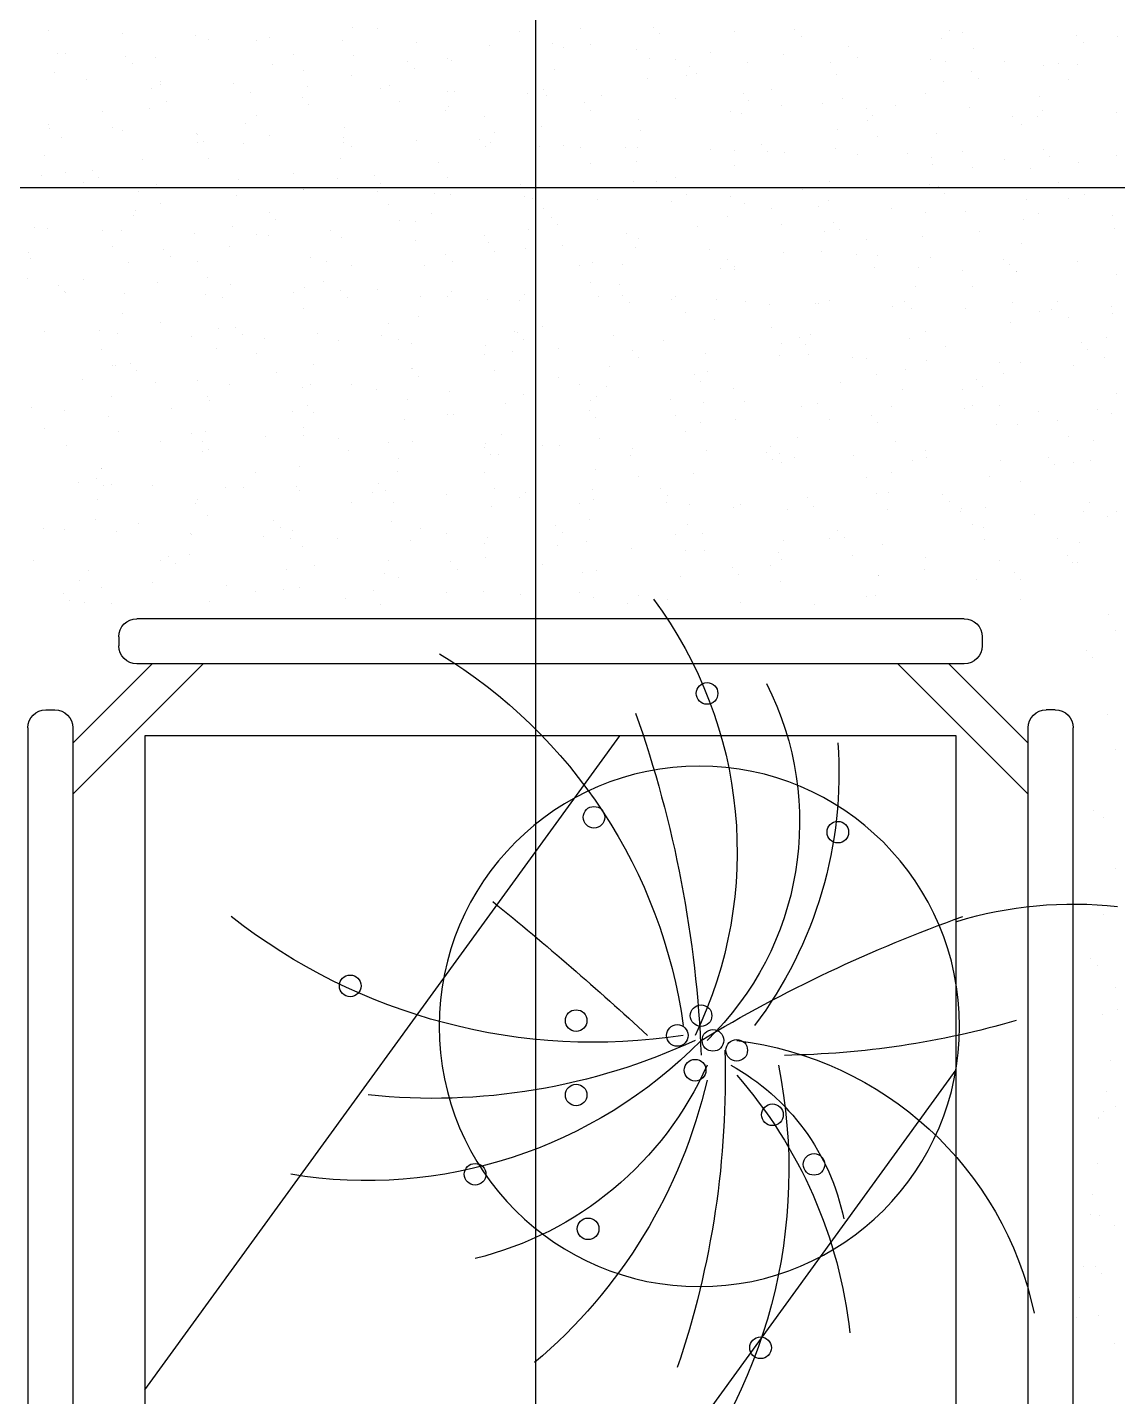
# Model space of a CAD drawing. Header units: millimetres. Extents: x 1203 to 40067, y 460 to 24960.
# Drawn here: x 17491 to 18216, y 15356 to 16267 of the extents above; entities that cross this region are included whole.
import ezdxf

# ---------------------------------------------------------------- set-up
doc = ezdxf.new("R2010")
doc.units = ezdxf.units.MM
for name, color, linetype in [('DOTE', 1, 'Continuous'), ('JJ', 252, 'Continuous'), ('LVTRY', 6, 'Continuous'), ('SPACE', 3, 'Continuous')]:
    doc.layers.add(name, color=color, linetype=linetype)
doc.styles.add('DIM_FONT', font='SIMPLEX.shx', dxfattribs={"width": 0.8})

# ---------------------------------------------------------------- blocks, each defined once
blk = doc.blocks.new('_C0FZY')
at = {"layer": 'JJ', "color": 8}
for p, q in [((1321.61, 83.28), (1321.61, 83.28)), ((1370.4, 82.93), (1370.4, 82.93)), ((1505.63, 83.06), (1505.63, 83.06)), ((1522.32, 83.41), (1522.32, 83.41)), ((1013.2, 77.5), (1013.2, 77.5)), ((1035.69, 73.63), (1035.69, 73.63)), ((1039.98, 78.31), (1039.98, 78.31)), ((1115.84, 79.97), (1115.84, 79.97)), ((1124.56, 81.39), (1124.56, 81.39)), ((1130.23, 76.12), (1130.23, 76.12)), ((1223.39, 77.1), (1223.39, 77.1)), ((1227.68, 81.78), (1227.68, 81.78)), ((1267.76, 80.46), (1267.76, 80.46)), ((1317.93, 79.59), (1317.93, 79.59)), ((1411.09, 80.57), (1411.09, 80.57)), ((1479.71, 73.29), (1479.71, 73.29)), ((1528.65, 74.89), (1528.65, 74.89)), ((1577.6, 76.49), (1577.6, 76.49)), ((1585.79, 74.71), (1585.79, 74.71)), ((1618.14, 75.17), (1618.14, 75.17)), ((1626.54, 78.09), (1626.54, 78.09)), ((1675.48, 79.69), (1675.48, 79.69)), ((1724.42, 81.29), (1724.42, 81.29)), ((1109.02, 69.26), (1109.02, 69.26)), ((1191.7, 70.94), (1191.7, 70.94)), ((1235.01, 65.29), (1235.01, 65.29)), ((1283.95, 66.89), (1283.95, 66.89)), ((1332.89, 68.49), (1332.89, 68.49)), ((1363.58, 72.21), (1363.58, 72.21)), ((1381.83, 70.09), (1381.83, 70.09)), ((1388.75, 72.83), (1388.75, 72.83)), ((1430.77, 71.69), (1430.77, 71.69)), ((1521.37, 64.51), (1521.37, 64.51)), ((1561.36, 65.37), (1561.36, 65.37)), ((1673.08, 64.43), (1673.08, 64.43)), ((1713.27, 65.86), (1713.27, 65.86)), ((1718.42, 66.4), (1718.42, 66.4)), ((1039.24, 58.89), (1039.24, 58.89)), ((1052.24, 59.46), (1052.24, 59.46)), ((1061.88, 57.97), (1061.88, 57.97)), ((1088.18, 60.49), (1088.18, 60.49)), ((1127.28, 60.74), (1127.28, 60.74)), ((1137.12, 62.09), (1137.12, 62.09)), ((1186.07, 63.69), (1186.07, 63.69)), ((1204.15, 59.94), (1204.15, 59.94)), ((1258.93, 59.86), (1258.93, 59.86)), ((1297.68, 57.49), (1297.68, 57.49)), ((1306.8, 62.41), (1306.8, 62.41)), ((1324.33, 62.63), (1324.33, 62.63)), ((1387.93, 55.29), (1387.93, 55.29)), ((1455.97, 61.74), (1455.97, 61.74)), ((1458.71, 62.9), (1458.71, 62.9)), ((1481.09, 56.28), (1481.09, 56.28)), ((1485.38, 60.96), (1485.38, 60.96)), ((1575.63, 58.76), (1575.63, 58.76)), ((1653.02, 63.63), (1653.02, 63.63)), ((1668.79, 59.75), (1668.79, 59.75)), ((1045.41, 48.75), (1045.41, 48.75)), ((1105.69, 49.34), (1105.69, 49.34)), ((1109.98, 54.02), (1109.98, 54.02)), ((1129.02, 47.52), (1129.02, 47.52)), ((1200.23, 51.82), (1200.23, 51.82)), ((1293.39, 52.81), (1293.39, 52.81)), ((1299.97, 51.7), (1299.97, 51.7)), ((1326.07, 49.41), (1326.07, 49.41)), ((1523.11, 51.29), (1523.11, 51.29)), ((1554.53, 54.66), (1554.53, 54.66)), ((1601.1, 45.86), (1601.1, 45.86)), ((1650.04, 47.46), (1650.04, 47.46)), ((1698.98, 49.06), (1698.98, 49.06)), ((1720.16, 53.18), (1720.16, 53.18)), ((1064.6, 37.32), (1064.6, 37.32)), ((1140.55, 39.43), (1140.55, 39.43)), ((1243.19, 41.9), (1243.19, 41.9)), ((1261.65, 39.21), (1261.65, 39.21)), ((1356.39, 37.86), (1356.39, 37.86)), ((1393.29, 38.33), (1393.29, 38.33)), ((1395.11, 42.39), (1395.11, 42.39)), ((1405.33, 39.46), (1405.33, 39.46)), ((1454.28, 41.06), (1454.28, 41.06)), ((1458.69, 41.09), (1458.69, 41.09)), ((1497.75, 44.85), (1497.75, 44.85)), ((1503.22, 42.66), (1503.22, 42.66)), ((1552.16, 44.26), (1552.16, 44.26)), ((1555.38, 36.67), (1555.38, 36.67)), ((1590.34, 40.21), (1590.34, 40.21)), ((1649.67, 45.34), (1649.67, 45.34)), ((1655.74, 42.98), (1655.74, 42.98)), ((1062.74, 28.26), (1062.74, 28.26)), ((1111.69, 29.86), (1111.69, 29.86)), ((1160.63, 31.46), (1160.63, 31.46)), ((1179.98, 29.72), (1179.98, 29.72)), ((1196.25, 36.44), (1196.25, 36.44)), ((1209.57, 33.06), (1209.57, 33.06)), ((1236.37, 31.19), (1236.37, 31.19)), ((1258.51, 34.66), (1258.51, 34.66)), ((1270.23, 27.53), (1270.23, 27.53)), ((1307.45, 36.26), (1307.45, 36.26)), ((1363.39, 28.51), (1363.39, 28.51)), ((1367.68, 33.19), (1367.68, 33.19)), ((1457.93, 31), (1457.93, 31)), ((1460.43, 27.87), (1460.43, 27.87)), ((1490.93, 34.14), (1490.93, 34.14)), ((1551.09, 31.98), (1551.09, 31.98)), ((1645.63, 34.47), (1645.63, 34.47)), ((1657.48, 29.76), (1657.48, 29.76)), ((1013.8, 26.66), (1013.8, 26.66)), ((1066.34, 24.1), (1066.34, 24.1)), ((1076.95, 18.92), (1076.95, 18.92)), ((1082.53, 24.06), (1082.53, 24.06)), ((1175.69, 25.04), (1175.69, 25.04)), ((1179.59, 21.38), (1179.59, 21.38)), ((1263.39, 25.99), (1263.39, 25.99)), ((1331.51, 21.87), (1331.51, 21.87)), ((1434.15, 24.34), (1434.15, 24.34)), ((1586.07, 24.83), (1586.07, 24.83)), ((1593.05, 19.56), (1593.05, 19.56)), ((1688.71, 27.3), (1688.71, 27.3)), ((1724.7, 18.68), (1724.7, 18.68)), ((1133.56, 13.02), (1133.56, 13.02)), ((1172.76, 10.67), (1172.76, 10.67)), ((1198.96, 15.79), (1198.96, 15.79)), ((1330.61, 14.91), (1330.61, 14.91)), ((1396.01, 17.68), (1396.01, 17.68)), ((1427.33, 13.63), (1427.33, 13.63)), ((1527.65, 16.79), (1527.65, 16.79)), ((1528.34, 9.91), (1528.34, 9.91)), ((1577.28, 11.51), (1577.28, 11.51)), ((1625.38, 12.37), (1625.38, 12.37)), ((1626.23, 13.11), (1626.23, 13.11)), ((1675.17, 14.71), (1675.17, 14.71)), ((1681.89, 16.58), (1681.89, 16.58)), ((1715.62, 10.17), (1715.62, 10.17)), ((1724.11, 16.31), (1724.11, 16.31)), ((1062.28, 1.96), (1062.28, 1.96)), ((1115.98, 0.87), (1115.98, 0.87)), ((1200.71, 2.57), (1200.71, 2.57)), ((1234.7, 0.31), (1234.7, 0.31)), ((1245.69, 0.75), (1245.69, 0.75)), ((1249.98, 5.43), (1249.98, 5.43)), ((1267.9, 1.36), (1267.9, 1.36)), ((1283.64, 1.91), (1283.64, 1.91)), ((1332.58, 3.51), (1332.58, 3.51)), ((1340.22, 3.23), (1340.22, 3.23)), ((1370.54, 3.83), (1370.54, 3.83)), ((1381.52, 5.11), (1381.52, 5.11)), ((1397.75, 4.45), (1397.75, 4.45)), ((1430.46, 6.71), (1430.46, 6.71)), ((1433.39, 4.22), (1433.39, 4.22)), ((1437.68, 8.9), (1437.68, 8.9)), ((1479.4, 8.31), (1479.4, 8.31)), ((1522.46, 4.31), (1522.46, 4.31)), ((1527.92, 6.7), (1527.92, 6.7)), ((1594.8, 6.34), (1594.8, 6.34)), ((1621.09, 7.69), (1621.09, 7.69)), ((1625.11, 6.78), (1625.11, 6.78)), ((1013.34, -1.6), (1013.34, -1.6)), ((1038.93, -6.09), (1038.93, -6.09)), ((1057.99, -2.72), (1057.99, -2.72)), ((1087.87, -4.49), (1087.87, -4.49)), ((1136.28, -7.63), (1136.28, -7.63)), ((1136.81, -2.89), (1136.81, -2.89)), ((1152.52, -0.24), (1152.52, -0.24)), ((1185.75, -1.29), (1185.75, -1.29)), ((1267.93, -8.51), (1267.93, -8.51)), ((1333.33, -5.74), (1333.33, -5.74)), ((1363.72, -6.88), (1363.72, -6.88)), ((1464.97, -6.63), (1464.97, -6.63)), ((1530.37, -3.86), (1530.37, -3.86)), ((1618.28, -3.93), (1618.28, -3.93)), ((1662.02, -4.74), (1662.02, -4.74)), ((1727.42, -1.97), (1727.42, -1.97)), ((1070.88, -10.4), (1070.88, -10.4)), ((1109.16, -9.84), (1109.16, -9.84)), ((1306.94, -16.69), (1306.94, -16.69)), ((1458.86, -16.2), (1458.86, -16.2)), ((1507.68, -15.4), (1507.68, -15.4)), ((1532.11, -17.08), (1532.11, -17.08)), ((1561.5, -13.73), (1561.5, -13.73)), ((1597.92, -17.59), (1597.92, -17.59)), ((1691.09, -16.61), (1691.09, -16.61)), ((1695.38, -11.92), (1695.38, -11.92)), ((1713.42, -13.24), (1713.42, -13.24)), ((1729.16, -15.19), (1729.16, -15.19)), ((1052.38, -19.64), (1052.38, -19.64)), ((1127.98, -27.02), (1127.98, -27.02)), ((1132.27, -22.34), (1132.27, -22.34)), ((1138.02, -20.85), (1138.02, -20.85)), ((1204.3, -19.16), (1204.3, -19.16)), ((1222.52, -24.53), (1222.52, -24.53)), ((1315.69, -23.55), (1315.69, -23.55)), ((1319.98, -18.87), (1319.98, -18.87)), ((1335.07, -18.96), (1335.07, -18.96)), ((1410.22, -21.06), (1410.22, -21.06)), ((1467.69, -27.28), (1467.69, -27.28)), ((1503.39, -20.08), (1503.39, -20.08)), ((1505.69, -25.95), (1505.69, -25.95)), ((1554.63, -24.35), (1554.63, -24.35)), ((1554.68, -24.44), (1554.68, -24.44)), ((1603.57, -22.75), (1603.57, -22.75)), ((1652.51, -21.15), (1652.51, -21.15)), ((1664.74, -25.39), (1664.74, -25.39)), ((1701.45, -19.55), (1701.45, -19.55)), ((1034.82, -28), (1034.82, -28)), ((1045.56, -30.35), (1045.56, -30.35)), ((1073.6, -31.05), (1073.6, -31.05)), ((1205.25, -31.93), (1205.25, -31.93)), ((1212.04, -35.55), (1212.04, -35.55)), ((1260.98, -33.95), (1260.98, -33.95)), ((1270.65, -29.16), (1270.65, -29.16)), ((1300.12, -27.4), (1300.12, -27.4)), ((1309.92, -32.35), (1309.92, -32.35)), ((1358.86, -30.75), (1358.86, -30.75)), ((1402.29, -30.05), (1402.29, -30.05)), ((1407.81, -29.15), (1407.81, -29.15)), ((1456.75, -27.55), (1456.75, -27.55)), ((1497.9, -34.25), (1497.9, -34.25)), ((1599.34, -28.16), (1599.34, -28.16)), ((1649.81, -33.76), (1649.81, -33.76)), ((1016.27, -41.95), (1016.27, -41.95)), ((1065.22, -40.35), (1065.22, -40.35)), ((1075.34, -44.27), (1075.34, -44.27)), ((1114.16, -38.75), (1114.16, -38.75)), ((1140.69, -39.67), (1140.69, -39.67)), ((1163.1, -37.15), (1163.1, -37.15)), ((1243.34, -37.2), (1243.34, -37.2)), ((1272.39, -42.38), (1272.39, -42.38)), ((1389.97, -43.16), (1389.97, -43.16)), ((1395.25, -36.71), (1395.25, -36.71)), ((1469.43, -40.5), (1469.43, -40.5)), ((1480.22, -45.36), (1480.22, -45.36)), ((1491.07, -44.96), (1491.07, -44.96)), ((1573.38, -44.37), (1573.38, -44.37)), ((1577.67, -39.69), (1577.67, -39.69)), ((1666.48, -38.61), (1666.48, -38.61)), ((1667.92, -41.89), (1667.92, -41.89)), ((1014.57, -50.1), (1014.57, -50.1)), ((1104.82, -52.3), (1104.82, -52.3)), ((1197.98, -51.31), (1197.98, -51.31)), ((1202.27, -46.63), (1202.27, -46.63)), ((1207.97, -52.58), (1207.97, -52.58)), ((1236.51, -47.91), (1236.51, -47.91)), ((1292.52, -48.83), (1292.52, -48.83)), ((1339.61, -53.46), (1339.61, -53.46)), ((1385.68, -47.84), (1385.68, -47.84)), ((1405.01, -50.7), (1405.01, -50.7)), ((1536.66, -51.58), (1536.66, -51.58)), ((1586.21, -54.27), (1586.21, -54.27)), ((1602.06, -48.81), (1602.06, -48.81)), ((1627.07, -53.38), (1627.07, -53.38)), ((1676.02, -51.78), (1676.02, -51.78)), ((1688.85, -51.8), (1688.85, -51.8)), ((1724.96, -50.18), (1724.96, -50.18)), ((1733.7, -49.69), (1733.7, -49.69)), ((1077.09, -60.18), (1077.09, -60.18)), ((1142.57, -55.35), (1142.57, -55.35)), ((1179.73, -57.71), (1179.73, -57.71)), ((1331.65, -57.23), (1331.65, -57.23)), ((1333.43, -62.98), (1333.43, -62.98)), ((1382.37, -61.38), (1382.37, -61.38)), ((1431.31, -59.78), (1431.31, -59.78)), ((1434.29, -54.76), (1434.29, -54.76)), ((1480.25, -58.18), (1480.25, -58.18)), ((1529.19, -56.58), (1529.19, -56.58)), ((1578.13, -54.98), (1578.13, -54.98)), ((1603.8, -62.03), (1603.8, -62.03)), ((1682.03, -62.51), (1682.03, -62.51)), ((1039.78, -72.58), (1039.78, -72.58)), ((1088.72, -70.98), (1088.72, -70.98)), ((1137.66, -69.38), (1137.66, -69.38)), ((1172.91, -68.43), (1172.91, -68.43)), ((1186.6, -67.78), (1186.6, -67.78)), ((1209.71, -65.8), (1209.71, -65.8)), ((1235.54, -66.18), (1235.54, -66.18)), ((1272.27, -70.93), (1272.27, -70.93)), ((1284.48, -64.58), (1284.48, -64.58)), ((1406.75, -63.92), (1406.75, -63.92)), ((1427.47, -65.47), (1427.47, -65.47)), ((1455.68, -72.14), (1455.68, -72.14)), ((1459.97, -67.46), (1459.97, -67.46)), ((1539.37, -72.23), (1539.37, -72.23)), ((1550.22, -69.65), (1550.22, -69.65)), ((1625.25, -72.32), (1625.25, -72.32)), ((1643.38, -68.67), (1643.38, -68.67)), ((1647.67, -63.99), (1647.67, -63.99)), ((1736.42, -70.34), (1736.42, -70.34)), ((1737.92, -66.18), (1737.92, -66.18)), ((1013.48, -80.7), (1013.48, -80.7)), ((1079.88, -78.77), (1079.88, -78.77)), ((1080.28, -79.08), (1080.28, -79.08)), ((1084.57, -74.4), (1084.57, -74.4)), ((1116.13, -78.23), (1116.13, -78.23)), ((1145.28, -76), (1145.28, -76)), ((1174.82, -76.59), (1174.82, -76.59)), ((1267.98, -75.61), (1267.98, -75.61)), ((1268.05, -77.74), (1268.05, -77.74)), ((1276.93, -76.88), (1276.93, -76.88)), ((1342.33, -74.11), (1342.33, -74.11)), ((1362.52, -73.12), (1362.52, -73.12)), ((1370.69, -75.27), (1370.69, -75.27)), ((1473.97, -75), (1473.97, -75)), ((1522.61, -74.78), (1522.61, -74.78)), ((1671.02, -73.11), (1671.02, -73.11)), ((1109.3, -88.94), (1109.3, -88.94)), ((1147.03, -89.22), (1147.03, -89.22)), ((1344.07, -87.34), (1344.07, -87.34)), ((1363.86, -85.98), (1363.86, -85.98)), ((1505.38, -90.92), (1505.38, -90.92)), ((1541.12, -85.45), (1541.12, -85.45)), ((1554.32, -89.32), (1554.32, -89.32)), ((1603.26, -87.72), (1603.26, -87.72)), ((1618.43, -83.03), (1618.43, -83.03)), ((1652.2, -86.12), (1652.2, -86.12)), ((1701.14, -84.52), (1701.14, -84.52)), ((1717.67, -88.28), (1717.67, -88.28)), ((1738.16, -83.57), (1738.16, -83.57)), ((1052.52, -98.74), (1052.52, -98.74)), ((1082.6, -99.42), (1082.6, -99.42)), ((1154.57, -98.69), (1154.57, -98.69)), ((1204.44, -98.25), (1204.44, -98.25)), ((1260.67, -98.92), (1260.67, -98.92)), ((1279.65, -97.53), (1279.65, -97.53)), ((1307.08, -95.79), (1307.08, -95.79)), ((1309.61, -97.32), (1309.61, -97.32)), ((1337.98, -99.9), (1337.98, -99.9)), ((1342.27, -95.22), (1342.27, -95.22)), ((1358.55, -95.72), (1358.55, -95.72)), ((1407.49, -94.12), (1407.49, -94.12)), ((1411.29, -98.42), (1411.29, -98.42)), ((1432.51, -97.42), (1432.51, -97.42)), ((1456.44, -92.52), (1456.44, -92.52)), ((1459, -95.3), (1459, -95.3)), ((1476.69, -95.65), (1476.69, -95.65)), ((1525.68, -96.43), (1525.68, -96.43)), ((1529.97, -91.75), (1529.97, -91.75)), ((1561.64, -92.83), (1561.64, -92.83)), ((1608.34, -96.53), (1608.34, -96.53)), ((1620.21, -93.95), (1620.21, -93.95)), ((1673.74, -93.76), (1673.74, -93.76)), ((1713.38, -92.96), (1713.38, -92.96)), ((1713.56, -92.34), (1713.56, -92.34)), ((1015.96, -106.92), (1015.96, -106.92)), ((1017.2, -102.19), (1017.2, -102.19)), ((1057.11, -104.36), (1057.11, -104.36)), ((1064.9, -105.32), (1064.9, -105.32)), ((1113.85, -103.72), (1113.85, -103.72)), ((1150.28, -103.37), (1150.28, -103.37)), ((1162.79, -102.12), (1162.79, -102.12)), ((1211.73, -100.52), (1211.73, -100.52)), ((1214.25, -100.3), (1214.25, -100.3)), ((1244.81, -100.89), (1244.81, -100.89)), ((1300.26, -106.5), (1300.26, -106.5)), ((1478.43, -108.87), (1478.43, -108.87)), ((1554.82, -103.54), (1554.82, -103.54)), ((1675.48, -106.98), (1675.48, -106.98)), ((1045.7, -109.45), (1045.7, -109.45)), ((1084.34, -112.64), (1084.34, -112.64)), ((1243.48, -116.3), (1243.48, -116.3)), ((1281.39, -110.75), (1281.39, -110.75)), ((1395.4, -115.81), (1395.4, -115.81)), ((1498.04, -113.34), (1498.04, -113.34)), ((1599.97, -116.05), (1599.97, -116.05)), ((1611.06, -117.18), (1611.06, -117.18)), ((1649.96, -112.86), (1649.96, -112.86)), ((1690.21, -118.24), (1690.21, -118.24)), ((1019.92, -122.84), (1019.92, -122.84)), ((1036.87, -126.46), (1036.87, -126.46)), ((1140.84, -118.77), (1140.84, -118.77)), ((1151.57, -123.72), (1151.57, -123.72)), ((1216.97, -120.95), (1216.97, -120.95)), ((1224.57, -122.99), (1224.57, -122.99)), ((1236.66, -127.01), (1236.66, -127.01)), ((1314.81, -125.18), (1314.81, -125.18)), ((1348.61, -121.84), (1348.61, -121.84)), ((1407.98, -124.2), (1407.98, -124.2)), ((1412.27, -119.52), (1412.27, -119.52)), ((1414.01, -119.07), (1414.01, -119.07)), ((1482.72, -126.78), (1482.72, -126.78)), ((1491.22, -124.06), (1491.22, -124.06)), ((1502.51, -121.71), (1502.51, -121.71)), ((1531.66, -125.18), (1531.66, -125.18)), ((1545.66, -119.95), (1545.66, -119.95)), ((1580.6, -123.58), (1580.6, -123.58)), ((1595.68, -120.73), (1595.68, -120.73)), ((1629.55, -121.98), (1629.55, -121.98)), ((1678.49, -120.38), (1678.49, -120.38)), ((1727.43, -118.78), (1727.43, -118.78)), ((1021.66, -136.06), (1021.66, -136.06)), ((1032.58, -131.14), (1032.58, -131.14)), ((1127.11, -128.66), (1127.11, -128.66)), ((1189.07, -136.38), (1189.07, -136.38)), ((1218.71, -134.17), (1218.71, -134.17)), ((1220.28, -127.67), (1220.28, -127.67)), ((1238.01, -134.78), (1238.01, -134.78)), ((1286.96, -133.18), (1286.96, -133.18)), ((1331.79, -136.33), (1331.79, -136.33)), ((1335.9, -131.58), (1335.9, -131.58)), ((1384.84, -129.98), (1384.84, -129.98)), ((1415.75, -132.29), (1415.75, -132.29)), ((1433.78, -128.38), (1433.78, -128.38)), ((1434.44, -133.86), (1434.44, -133.86)), ((1586.35, -133.37), (1586.35, -133.37)), ((1612.8, -130.4), (1612.8, -130.4)), ((1689, -130.9), (1689, -130.9)), ((1042.25, -141.18), (1042.25, -141.18)), ((1077.23, -139.28), (1077.23, -139.28)), ((1091.19, -139.58), (1091.19, -139.58)), ((1140.13, -137.98), (1140.13, -137.98)), ((1154.29, -144.37), (1154.29, -144.37)), ((1179.88, -136.81), (1179.88, -136.81)), ((1285.93, -145.25), (1285.93, -145.25)), ((1351.33, -142.49), (1351.33, -142.49)), ((1427.61, -144.57), (1427.61, -144.57)), ((1482.26, -143.81), (1482.26, -143.81)), ((1482.98, -143.37), (1482.98, -143.37)), ((1548.38, -140.6), (1548.38, -140.6)), ((1665.67, -145.02), (1665.67, -145.02)), ((1669.96, -140.34), (1669.96, -140.34)), ((1680.02, -141.48), (1680.02, -141.48)), ((1682.17, -141.61), (1682.17, -141.61)), ((1088.89, -147.14), (1088.89, -147.14)), ((1106.86, -150.75), (1106.86, -150.75)), ((1173.05, -147.53), (1173.05, -147.53)), ((1197.11, -152.95), (1197.11, -152.95)), ((1290.27, -151.96), (1290.27, -151.96)), ((1294.56, -147.28), (1294.56, -147.28)), ((1370.83, -154.37), (1370.83, -154.37)), ((1384.81, -149.48), (1384.81, -149.48)), ((1477.97, -148.49), (1477.97, -148.49)), ((1522.75, -153.88), (1522.75, -153.88)), ((1550.12, -153.82), (1550.12, -153.82)), ((1572.51, -146.01), (1572.51, -146.01)), ((1604.11, -154.21), (1604.11, -154.21)), ((1625.39, -151.42), (1625.39, -151.42)), ((1653.05, -152.61), (1653.05, -152.61)), ((1701.99, -151.01), (1701.99, -151.01)), ((1013.63, -159.8), (1013.63, -159.8)), ((1102.57, -155.43), (1102.57, -155.43)), ((1116.27, -157.33), (1116.27, -157.33)), ((1156.03, -157.59), (1156.03, -157.59)), ((1268.19, -156.84), (1268.19, -156.84)), ((1310.46, -163.81), (1310.46, -163.81)), ((1353.07, -155.71), (1353.07, -155.71)), ((1359.4, -162.21), (1359.4, -162.21)), ((1408.34, -160.61), (1408.34, -160.61)), ((1457.28, -159.01), (1457.28, -159.01)), ((1506.22, -157.41), (1506.22, -157.41)), ((1555.17, -155.81), (1555.17, -155.81)), ((1618.57, -162.13), (1618.57, -162.13)), ((1682.74, -162.13), (1682.74, -162.13)), ((1026.2, -170.56), (1026.2, -170.56)), ((1065.75, -171.81), (1065.75, -171.81)), ((1091.6, -167.79), (1091.6, -167.79)), ((1109.45, -168.04), (1109.45, -168.04)), ((1114.69, -170.21), (1114.69, -170.21)), ((1163.64, -168.61), (1163.64, -168.61)), ((1212.58, -167.01), (1212.58, -167.01)), ((1223.25, -168.67), (1223.25, -168.67)), ((1261.52, -165.41), (1261.52, -165.41)), ((1288.65, -165.9), (1288.65, -165.9)), ((1364.01, -165.08), (1364.01, -165.08)), ((1364.56, -171.58), (1364.56, -171.58)), ((1420.29, -166.79), (1420.29, -166.79)), ((1485.69, -164.02), (1485.69, -164.02)), ((1547.97, -172.79), (1547.97, -172.79)), ((1552.26, -168.11), (1552.26, -168.11)), ((1561.79, -171.93), (1561.79, -171.93)), ((1617.34, -164.9), (1617.34, -164.9)), ((1642.51, -170.3), (1642.51, -170.3)), ((1713.71, -171.44), (1713.71, -171.44)), ((1735.67, -169.32), (1735.67, -169.32)), ((1016.81, -173.41), (1016.81, -173.41)), ((1052.67, -177.84), (1052.67, -177.84)), ((1079.41, -180.72), (1079.41, -180.72)), ((1093.34, -181.01), (1093.34, -181.01)), ((1172.57, -179.73), (1172.57, -179.73)), ((1176.86, -175.05), (1176.86, -175.05)), ((1204.58, -177.35), (1204.58, -177.35)), ((1267.11, -177.25), (1267.11, -177.25)), ((1290.39, -179.12), (1290.39, -179.12)), ((1307.23, -174.89), (1307.23, -174.89)), ((1360.27, -176.26), (1360.27, -176.26)), ((1454.81, -173.77), (1454.81, -173.77)), ((1459.15, -174.4), (1459.15, -174.4)), ((1487.44, -177.24), (1487.44, -177.24)), ((1684.48, -175.35), (1684.48, -175.35)), ((1028.92, -191.21), (1028.92, -191.21)), ((1045.84, -188.55), (1045.84, -188.55)), ((1225.97, -189.32), (1225.97, -189.32)), ((1300.4, -185.6), (1300.4, -185.6)), ((1357.61, -190.21), (1357.61, -190.21)), ((1423.01, -187.44), (1423.01, -187.44)), ((1531.35, -190.15), (1531.35, -190.15)), ((1554.66, -188.32), (1554.66, -188.32)), ((1554.96, -182.64), (1554.96, -182.64)), ((1580.29, -188.55), (1580.29, -188.55)), ((1620.06, -185.55), (1620.06, -185.55)), ((1629.23, -186.95), (1629.23, -186.95)), ((1678.18, -185.35), (1678.18, -185.35)), ((1727.12, -183.75), (1727.12, -183.75)), ((1140.98, -197.87), (1140.98, -197.87)), ((1160.57, -192.09), (1160.57, -192.09)), ((1237.7, -199.75), (1237.7, -199.75)), ((1243.62, -195.4), (1243.62, -195.4)), ((1246.86, -199.34), (1246.86, -199.34)), ((1286.64, -198.15), (1286.64, -198.15)), ((1335.59, -196.55), (1335.59, -196.55)), ((1384.53, -194.95), (1384.53, -194.95)), ((1395.54, -194.91), (1395.54, -194.91)), ((1433.47, -193.35), (1433.47, -193.35)), ((1434.56, -195.87), (1434.56, -195.87)), ((1482.41, -191.75), (1482.41, -191.75)), ((1498.18, -192.44), (1498.18, -192.44)), ((1524.81, -198.07), (1524.81, -198.07)), ((1617.97, -197.08), (1617.97, -197.08)), ((1621.8, -198.77), (1621.8, -198.77)), ((1622.26, -192.4), (1622.26, -192.4)), ((1650.1, -191.96), (1650.1, -191.96)), ((1712.51, -194.6), (1712.51, -194.6)), ((1030.66, -204.43), (1030.66, -204.43)), ((1041.94, -206.16), (1041.94, -206.16)), ((1054.87, -207.5), (1054.87, -207.5)), ((1059.16, -202.81), (1059.16, -202.81)), ((1090.88, -204.56), (1090.88, -204.56)), ((1139.82, -202.95), (1139.82, -202.95)), ((1149.4, -205.01), (1149.4, -205.01)), ((1188.76, -201.35), (1188.76, -201.35)), ((1227.71, -202.54), (1227.71, -202.54)), ((1236.8, -206.11), (1236.8, -206.11)), ((1242.57, -204.02), (1242.57, -204.02)), ((1337.1, -201.54), (1337.1, -201.54)), ((1424.75, -200.66), (1424.75, -200.66)), ((1430.27, -200.55), (1430.27, -200.55)), ((1491.36, -203.16), (1491.36, -203.16)), ((1557.38, -208.97), (1557.38, -208.97)), ((1077.38, -218.38), (1077.38, -218.38)), ((1097.89, -215.51), (1097.89, -215.51)), ((1163.29, -212.74), (1163.29, -212.74)), ((1180.02, -215.91), (1180.02, -215.91)), ((1294.93, -213.63), (1294.93, -213.63)), ((1331.94, -215.43), (1331.94, -215.43)), ((1360.33, -210.86), (1360.33, -210.86)), ((1434.58, -212.96), (1434.58, -212.96)), ((1491.98, -211.74), (1491.98, -211.74)), ((1586.5, -212.47), (1586.5, -212.47)), ((1689.02, -209.86), (1689.02, -209.86)), ((1689.14, -210), (1689.14, -210)), ((1692.26, -216.7), (1692.26, -216.7)), ((1129.16, -227.11), (1129.16, -227.11)), ((1165.03, -225.96), (1165.03, -225.96)), ((1173.2, -226.62), (1173.2, -226.62)), ((1316.86, -223.64), (1316.86, -223.64)), ((1362.07, -224.08), (1362.07, -224.08)), ((1407.1, -225.84), (1407.1, -225.84)), ((1427.76, -223.67), (1427.76, -223.67)), ((1459.75, -227.61), (1459.75, -227.61)), ((1500.27, -224.85), (1500.27, -224.85)), ((1504.56, -220.17), (1504.56, -220.17)), ((1508.7, -226.01), (1508.7, -226.01)), ((1557.64, -224.41), (1557.64, -224.41)), ((1559.12, -222.19), (1559.12, -222.19)), ((1594.8, -222.36), (1594.8, -222.36)), ((1606.58, -222.81), (1606.58, -222.81)), ((1655.52, -221.21), (1655.52, -221.21)), ((1682.32, -220.71), (1682.32, -220.71)), ((1687.97, -221.38), (1687.97, -221.38)), ((1704.46, -219.61), (1704.46, -219.61)), ((1031.7, -232.78), (1031.7, -232.78)), ((1100.61, -236.16), (1100.61, -236.16)), ((1116.42, -236.43), (1116.42, -236.43)), ((1124.87, -231.79), (1124.87, -231.79)), ((1215.05, -235.61), (1215.05, -235.61)), ((1219.4, -229.31), (1219.4, -229.31)), ((1263.99, -234.01), (1263.99, -234.01)), ((1268.33, -235.94), (1268.33, -235.94)), ((1297.65, -234.27), (1297.65, -234.27)), ((1312.57, -228.32), (1312.57, -228.32)), ((1312.93, -232.41), (1312.93, -232.41)), ((1361.87, -230.81), (1361.87, -230.81)), ((1370.98, -233.47), (1370.98, -233.47)), ((1410.81, -229.21), (1410.81, -229.21)), ((1429.3, -235.16), (1429.3, -235.16)), ((1494.7, -232.39), (1494.7, -232.39)), ((1522.89, -232.98), (1522.89, -232.98)), ((1625.54, -230.52), (1625.54, -230.52)), ((1626.34, -233.27), (1626.34, -233.27)), ((1691.74, -230.5), (1691.74, -230.5)), ((1013.77, -238.89), (1013.77, -238.89)), ((1019.28, -242.01), (1019.28, -242.01)), ((1035.21, -238.93), (1035.21, -238.93)), ((1068.22, -240.41), (1068.22, -240.41)), ((1117.17, -238.81), (1117.17, -238.81)), ((1166.11, -237.21), (1166.11, -237.21)), ((1232.25, -237.04), (1232.25, -237.04)), ((1364.15, -244.18), (1364.15, -244.18)), ((1496.44, -245.61), (1496.44, -245.61)), ((1574.55, -244.46), (1574.55, -244.46)), ((1618.71, -241.23), (1618.71, -241.23)), ((1693.48, -243.73), (1693.48, -243.73)), ((1102.35, -249.38), (1102.35, -249.38)), ((1109.59, -247.14), (1109.59, -247.14)), ((1199.15, -251.4), (1199.15, -251.4)), ((1289.4, -253.6), (1289.4, -253.6)), ((1299.39, -247.5), (1299.39, -247.5)), ((1307.37, -253.99), (1307.37, -253.99)), ((1382.56, -252.61), (1382.56, -252.61)), ((1386.85, -247.93), (1386.85, -247.93)), ((1459.29, -253.5), (1459.29, -253.5)), ((1477.1, -250.13), (1477.1, -250.13)), ((1561.93, -251.03), (1561.93, -251.03)), ((1570.26, -249.14), (1570.26, -249.14)), ((1581.14, -255.04), (1581.14, -255.04)), ((1629.06, -253.92), (1629.06, -253.92)), ((1630.08, -253.44), (1630.08, -253.44)), ((1664.8, -246.66), (1664.8, -246.66)), ((1679.02, -251.84), (1679.02, -251.84)), ((1713.85, -250.54), (1713.85, -250.54)), ((1727.96, -250.24), (1727.96, -250.24)), ((1037.92, -259.58), (1037.92, -259.58)), ((1052.81, -256.94), (1052.81, -256.94)), ((1101.7, -257.07), (1101.7, -257.07)), ((1169.57, -260.46), (1169.57, -260.46)), ((1194.86, -256.09), (1194.86, -256.09)), ((1204.73, -256.45), (1204.73, -256.45)), ((1234.97, -257.69), (1234.97, -257.69)), ((1336.43, -263.04), (1336.43, -263.04)), ((1366.61, -258.58), (1366.61, -258.58)), ((1385.38, -261.44), (1385.38, -261.44)), ((1432.01, -255.81), (1432.01, -255.81)), ((1434.32, -259.84), (1434.32, -259.84)), ((1483.26, -258.24), (1483.26, -258.24)), ((1532.2, -256.64), (1532.2, -256.64)), ((1555.11, -261.74), (1555.11, -261.74)), ((1563.66, -256.69), (1563.66, -256.69)), ((1039.66, -272.8), (1039.66, -272.8)), ((1042.79, -272.64), (1042.79, -272.64)), ((1045.99, -267.65), (1045.99, -267.65)), ((1091.73, -271.04), (1091.73, -271.04)), ((1140.67, -269.44), (1140.67, -269.44)), ((1189.61, -267.84), (1189.61, -267.84)), ((1236.71, -270.91), (1236.71, -270.91)), ((1238.55, -266.24), (1238.55, -266.24)), ((1287.49, -264.64), (1287.49, -264.64)), ((1300.55, -264.7), (1300.55, -264.7)), ((1433.76, -269.03), (1433.76, -269.03)), ((1456.85, -272.23), (1456.85, -272.23)), ((1498.33, -271.54), (1498.33, -271.54)), ((1630.8, -267.14), (1630.8, -267.14)), ((1644.55, -268.76), (1644.55, -268.76)), ((1650.25, -271.06), (1650.25, -271.06)), ((1734.8, -270.95), (1734.8, -270.95)), ((1081.45, -279.17), (1081.45, -279.17)), ((1141.12, -276.97), (1141.12, -276.97)), ((1171.7, -281.37), (1171.7, -281.37)), ((1172.29, -281.11), (1172.29, -281.11)), ((1243.77, -274.5), (1243.77, -274.5)), ((1264.86, -280.38), (1264.86, -280.38)), ((1269.15, -275.7), (1269.15, -275.7)), ((1303.93, -282), (1303.93, -282)), ((1359.4, -277.9), (1359.4, -277.9)), ((1369.33, -279.23), (1369.33, -279.23)), ((1395.68, -274.01), (1395.68, -274.01)), ((1452.56, -276.91), (1452.56, -276.91)), ((1491.5, -282.25), (1491.5, -282.25)), ((1500.98, -280.11), (1500.98, -280.11)), ((1547.1, -274.43), (1547.1, -274.43)), ((1566.38, -277.34), (1566.38, -277.34)), ((1640.26, -273.44), (1640.26, -273.44)), ((1698.02, -278.23), (1698.02, -278.23)), ((1077.16, -283.85), (1077.16, -283.85)), ((1106.89, -283.88), (1106.89, -283.88)), ((1236.94, -285.21), (1236.94, -285.21)), ((1508.38, -290.99), (1508.38, -290.99)), ((1557.33, -289.39), (1557.33, -289.39)), ((1568.12, -290.56), (1568.12, -290.56)), ((1606.27, -287.79), (1606.27, -287.79)), ((1655.21, -286.19), (1655.21, -286.19)), ((1689.28, -289.1), (1689.28, -289.1)), ((1704.15, -284.59), (1704.15, -284.59)), ((1077.52, -297.48), (1077.52, -297.48)), ((1174.03, -294.33), (1174.03, -294.33)), ((1180.16, -295.01), (1180.16, -295.01)), ((1214.74, -300.59), (1214.74, -300.59)), ((1263.68, -298.99), (1263.68, -298.99)), ((1312.62, -297.39), (1312.62, -297.39)), ((1332.08, -294.52), (1332.08, -294.52)), ((1339.15, -299.99), (1339.15, -299.99)), ((1361.56, -295.79), (1361.56, -295.79)), ((1371.07, -292.45), (1371.07, -292.45)), ((1410.5, -294.19), (1410.5, -294.19)), ((1434.72, -292.06), (1434.72, -292.06)), ((1459.44, -292.59), (1459.44, -292.59)), ((1526.85, -296.52), (1526.85, -296.52)), ((1586.64, -291.57), (1586.64, -291.57)), ((1617.1, -298.72), (1617.1, -298.72)), ((1682.46, -299.81), (1682.46, -299.81)), ((1700.74, -298.88), (1700.74, -298.88)), ((1710.26, -297.73), (1710.26, -297.73)), ((1714.55, -293.05), (1714.55, -293.05)), ((1018.97, -306.99), (1018.97, -306.99)), ((1503.7, -300.76), (1503.7, -300.76)), ((1013.92, -317.99), (1013.92, -317.99)), ((1115.01, -309.98), (1665.62, -309.98)), ((1103.01, -321.98), (1103.01, -327.98)), ((1677.62, -321.98), (1677.62, -327.98)), ((1029.46, -335.91), (1029.46, -335.91)), ((1033.75, -331.23), (1033.75, -331.23)), ((1072.31, -392.79), (1125.12, -339.98)), ((1072.31, -426.73), (1159.06, -339.98)), ((1115.01, -339.98), (1665.62, -339.98)), ((1708.31, -426.73), (1621.56, -339.98)), ((1708.31, -392.79), (1655.51, -339.98)), ((1019.82, -373.47), (1019.82, -373.47)), ((1054.31, -370.67), (1060.31, -370.67)), ((1726.31, -370.67), (1720.31, -370.67)), ((1042.31, -1473.29), (1042.31, -382.67)), ((1072.31, -1473.29), (1072.31, -382.67)), ((1120.31, -1467.98), (1120.31, -387.98)), ((1120.31, -387.98), (1660.31, -387.98)), ((1660.31, -823.14), (1344.21, -387.98)), ((1660.31, -387.98), (1660.31, -1467.98)), ((1708.31, -382.67), (1708.31, -1473.29)), ((1738.31, -382.67), (1738.31, -1473.29)), ((1014.06, -397.09), (1014.06, -397.09)), ((1022.29, -442.08), (1022.29, -442.08)), ((1028.58, -437.55), (1028.58, -437.55)), ((1014.2, -476.19), (1014.2, -476.19)), ((1021.98, -507.05), (1021.98, -507.05)), ((1030.63, -536), (1030.63, -536)), ((1026.34, -540.68), (1026.34, -540.68)), ((1014.35, -555.29), (1014.35, -555.29)), ((1012.99, -569.7), (1012.99, -569.7)), ((1022.83, -573.54), (1022.83, -573.54)), ((1017.53, -604.2), (1017.53, -604.2)), ((1660.31, -1353.66), (1120.31, -610.27)), ((1020.25, -624.85), (1020.25, -624.85)), ((1014.49, -634.39), (1014.49, -634.39)), ((1021.99, -638.07), (1021.99, -638.07)), ((1025.3, -642.14), (1025.3, -642.14)), ((1025.46, -642.32), (1025.46, -642.32)), ((1026.53, -672.57), (1026.53, -672.57)), ((1029.25, -693.22), (1029.25, -693.22)), ((1024.99, -707.12), (1024.99, -707.12)), ((1030.99, -706.44), (1030.99, -706.44)), ((1014.63, -713.49), (1014.63, -713.49)), ((1023.22, -745.46), (1023.22, -745.46)), ((1027.51, -740.77), (1027.51, -740.77)), ((1035.53, -740.94), (1035.53, -740.94)), ((1038.25, -761.59), (1038.25, -761.59)), ((1025.84, -773.6), (1025.84, -773.6)), ((1039.99, -774.82), (1039.99, -774.82)), ((1014.78, -792.59), (1014.78, -792.59))]:
    blk.add_line(p, q, dxfattribs=at)
blk.add_circle((1291.22, -581.25), 173.19, dxfattribs=at)
for centre, radius, start, end in [((1547.42, -465.01), 281.33, 143.32313, 205.76326), ((1115.01, -321.98), 12, 90, 180), ((1665.62, -321.98), 12, 0, 90), ((1115.01, -327.98), 12, 180, 270), ((1665.62, -327.98), 12, 270, 0), ((1643.5, -627.84), 344.76, 121.31505, 172.13779), ((1427.06, -445.08), 202.57, 152.99086, 225.91017), ((1286.11, -359.69), 7.2, 90, 270), ((1286.11, -359.69), 7.2, 270, 90), ((1054.31, -382.67), 12, 90, 180), ((1060.31, -382.67), 12, 0, 90), ((2060.15, -629.77), 770.59, 160.5249, 177.82437), ((1720.31, -382.67), 12, 90, 180), ((1726.31, -382.67), 12, 0, 90), ((1477.68, -412.73), 279.36, 175.87406, 216.95584), ((1361.38, -442.13), 7.2, 90, 270), ((1361.38, -442.13), 7.2, 270, 90), ((1199.05, -452.02), 7.2, 90, 270), ((1199.05, -452.02), 7.2, 270, 90), ((1042.68, -762.95), 263.11, 72.94564, 96.48138), ((2781.86, -2166.42), 2148.02, 129.04877, 132.6799), ((789.08, -1424.01), 972.45, 58.98728, 70.36101), ((1361.35, -201.61), 390.23, 261.24958, 308.23328), ((1523.65, -554.3), 7.2, 90, 270), ((1523.65, -554.3), 7.2, 270, 90), ((1290.11, -574.13), 7.2, 90, 270), ((1290.11, -574.13), 7.2, 270, 90), ((1373.25, -577.41), 7.2, 90, 270), ((1373.25, -577.41), 7.2, 270, 90), ((1243.77, -12.72), 587.87, 253.85612, 269.11051), ((1305.91, -587.3), 7.2, 90, 270), ((1305.91, -587.3), 7.2, 270, 90), ((1294.52, -820.02), 231.16, 96.99045, 168.02836), ((1266.38, -597.18), 7.2, 90, 270), ((1266.38, -597.18), 7.2, 270, 90), ((1282.18, -590.57), 7.2, 90, 270), ((1282.18, -590.57), 7.2, 270, 90), ((1512.47, -372.17), 311.68, 224.48606, 279.37622), ((1468.7, -214.51), 414.64, 245.08876, 275.96372), ((1876.86, -614.77), 602.87, 178.32856, 198.729), ((1343.47, -739.64), 151.41, 118.89012, 168.45792), ((1583.07, -676.82), 351.41, 168.55155, 220.98153), ((1494.63, -513.82), 228.42, 204.09558, 256.29534), ((1294.05, -610.41), 7.2, 90, 270), ((1294.05, -610.41), 7.2, 270, 90), ((1499.93, -818.44), 310.6, 138.7581, 173.8624), ((1626.64, -538.12), 349.55, 193.04524, 229.77663), ((1373.25, -626.91), 7.2, 90, 270), ((1373.25, -626.91), 7.2, 270, 90), ((1242.58, -640.07), 7.2, 90, 270), ((1242.58, -640.07), 7.2, 270, 90), ((1214.92, -673.07), 7.2, 90, 270), ((1214.92, -673.07), 7.2, 270, 90), ((1440.51, -679.68), 7.2, 90, 270), ((1440.51, -679.68), 7.2, 270, 90), ((1365.31, -715.96), 7.2, 90, 270), ((1365.31, -715.96), 7.2, 270, 90), ((1250.51, -795.12), 7.2, 90, 270), ((1250.51, -795.12), 7.2, 270, 90)]:
    blk.add_arc(centre, radius, start, end, dxfattribs=at)
at = {"style": 'DIM_FONT', "width": 0.8, "flags": 9}
for tag in ['YSIZE', 'XSIZE']:
    blk.add_attdef(tag, (0, 0), '', height=0.5, dxfattribs=at)
blk = doc.blocks.new('111')
blk.add_blockref('_C0FZY', (14400, 8700))
blk = doc.blocks.new('_C245JOH')
at = {"layer": 'LVTRY', "xscale": -1}
blk.add_blockref('111', (14400, -7775), dxfattribs=at)
at = {"style": 'DIM_FONT', "width": 0.7, "flags": 9}
for tag in ['YSIZE', 'XSIZE']:
    blk.add_attdef(tag, (0, 0), '', height=0.5, dxfattribs=at)

msp = doc.modelspace()

# ---------------------------------------------------------------- linework, layer by layer
at = {"layer": 'DOTE'}
for p, q in [((17829.17, 5260.38), (17829.17, 20160.38)), ((5450.77, 16160.38), (36371.08, 16160.38))]:
    msp.add_line(p, q, dxfattribs=at)

# ---------------------------------------------------------------- block references
at = {"layer": 'SPACE'}
msp.add_blockref('_C245JOH', (19229.17, 15258.35), dxfattribs=at)

doc.saveas('drawing.dxf')
